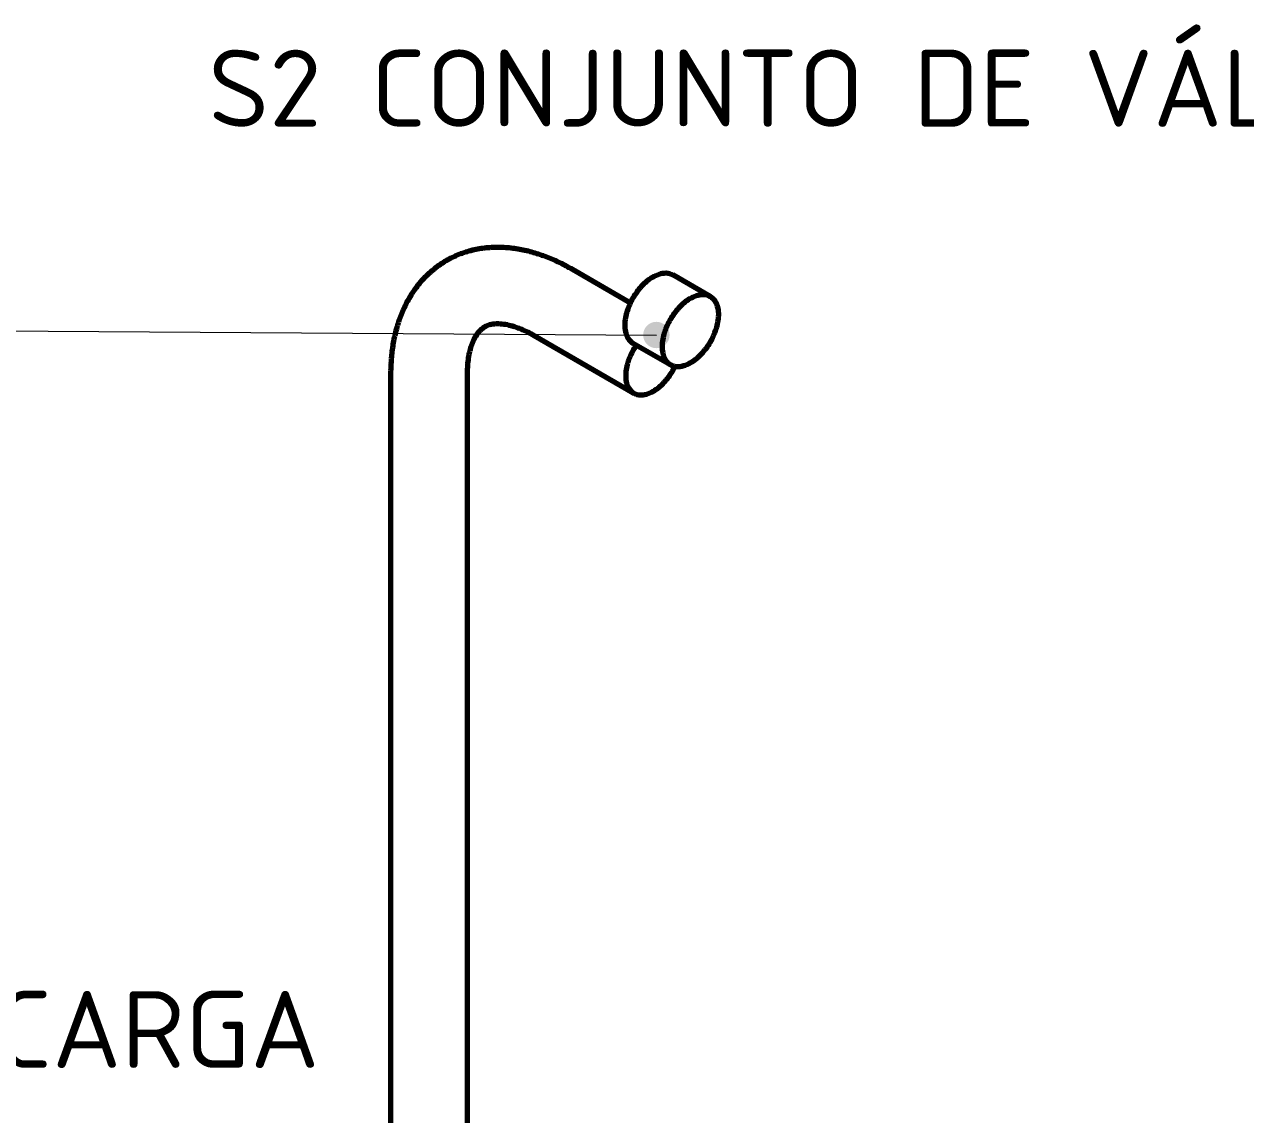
# Model space of a CAD drawing. Header units: millimetres. Extents: x 0 to 594, y 0 to 420.
# Drawn here: x 149.2 to 204.8, y 229.7 to 279.3 of the extents above; entities that cross this region are included whole.
import ezdxf
from ezdxf.enums import TextEntityAlignment as Align

# ---------------------------------------------------------------- set-up
doc = ezdxf.new("R2010")
doc.units = ezdxf.units.MM
for name, color, linetype, lineweight in [('01-VISIBLE', 7, 'CONTINUOUS', 70), ('06-TEXTO', 7, 'CONTINUOUS', 25), ('08-FINA', 5, 'CONTINUOUS', 18)]:
    doc.layers.add(name, color=color, linetype=linetype, lineweight=lineweight)
doc.styles.add('ISO3098', font='isocpeur.ttf')

msp = doc.modelspace()

# ---------------------------------------------------------------- hatches: boundary and pattern name
at = {"layer": '08-FINA'}
h = msp.add_hatch(color=7, dxfattribs=at)
h.dxf.hatch_style = 1
edge = h.paths.add_edge_path()
edge.add_arc((177.953, 265.14), 0.6, 0, 360)

# ---------------------------------------------------------------- linework, layer by layer
at = {"layer": '01-VISIBLE'}
for p, q in [((176.775, 266.594), (174.132, 268.119)), ((180.399, 266.897), (178.702, 267.877)), ((176.932, 262.485), (172.392, 265.105)), ((178.599, 263.78), (176.902, 264.76)), ((165.865, 263.346), (165.865, 210.205)), ((169.345, 263.346), (169.345, 210.205))]:
    msp.add_line(p, q, dxfattribs=at)
for points in [[(174.132, 268.119), (174.062, 268.159), (173.992, 268.198), (173.922, 268.237), (173.851, 268.275), (173.78, 268.313), (173.708, 268.349), (173.636, 268.385), (173.564, 268.421), (173.491, 268.455), (173.418, 268.489), (173.345, 268.523), (173.272, 268.555), (173.198, 268.587), (173.124, 268.618), (173.049, 268.648), (172.974, 268.678), (172.899, 268.706), (172.824, 268.734), (172.748, 268.761), (172.672, 268.787), (172.596, 268.813), (172.519, 268.837), (172.442, 268.861), (172.365, 268.883), (172.287, 268.905), (172.21, 268.926), (172.132, 268.946), (172.054, 268.965), (171.975, 268.983), (171.897, 269), (171.818, 269.016), (171.739, 269.03), (171.66, 269.044), (171.58, 269.057), (171.501, 269.069), (171.421, 269.079), (171.341, 269.089), (171.261, 269.097), (171.181, 269.105), (171.101, 269.111), (171.021, 269.116), (170.94, 269.119), (170.86, 269.122), (170.779, 269.123), (170.699, 269.123), (170.619, 269.122), (170.538, 269.12), (170.458, 269.116), (170.378, 269.111), (170.297, 269.105), (170.217, 269.097), (170.137, 269.089), (170.058, 269.079), (169.978, 269.067), (169.899, 269.054), (169.819, 269.04), (169.74, 269.025), (169.662, 269.008), (169.583, 268.99), (169.505, 268.97), (169.428, 268.949), (169.351, 268.927), (169.274, 268.903), (169.197, 268.879), (169.121, 268.852), (169.046, 268.825), (168.971, 268.796), (168.896, 268.765), (168.822, 268.733), (168.749, 268.7), (168.676, 268.666), (168.604, 268.63), (168.533, 268.593), (168.462, 268.555), (168.392, 268.515), (168.323, 268.475), (168.254, 268.433), (168.187, 268.389), (168.12, 268.345), (168.053, 268.299), (167.988, 268.252), (167.924, 268.204), (167.86, 268.154), (167.798, 268.104), (167.736, 268.052), (167.675, 268), (167.615, 267.946), (167.556, 267.891), (167.499, 267.835), (167.442, 267.779), (167.386, 267.721), (167.331, 267.662), (167.277, 267.602), (167.224, 267.542), (167.172, 267.48), (167.121, 267.418), (167.072, 267.355), (167.023, 267.291), (166.975, 267.226), (166.929, 267.16), (166.883, 267.094), (166.839, 267.027), (166.796, 266.959), (166.754, 266.891), (166.712, 266.822), (166.672, 266.752), (166.633, 266.682), (166.595, 266.611), (166.558, 266.539), (166.522, 266.467), (166.488, 266.395), (166.454, 266.322), (166.421, 266.248), (166.389, 266.174), (166.359, 266.1), (166.329, 266.025), (166.3, 265.95), (166.273, 265.875), (166.246, 265.799), (166.221, 265.723), (166.196, 265.646), (166.172, 265.569), (166.149, 265.492), (166.128, 265.415), (166.107, 265.337), (166.087, 265.259), (166.068, 265.181), (166.05, 265.102), (166.033, 265.024), (166.017, 264.945), (166.001, 264.866), (165.987, 264.787), (165.973, 264.708), (165.961, 264.628), (165.949, 264.549), (165.938, 264.469), (165.927, 264.389), (165.918, 264.309), (165.909, 264.23), (165.902, 264.149), (165.895, 264.069), (165.888, 263.989), (165.883, 263.909), (165.878, 263.829), (165.874, 263.748), (165.871, 263.668), (165.868, 263.588), (165.867, 263.507), (165.866, 263.427), (165.865, 263.346)], [(176.902, 264.76), (176.834, 264.805), (176.774, 264.858), (176.72, 264.919), (176.674, 264.986), (176.635, 265.057), (176.603, 265.131), (176.578, 265.208), (176.558, 265.287), (176.544, 265.367), (176.535, 265.447), (176.53, 265.528), (176.529, 265.609), (176.532, 265.69), (176.539, 265.771), (176.549, 265.852), (176.561, 265.932), (176.577, 266.011), (176.595, 266.09), (176.616, 266.169), (176.639, 266.246), (176.665, 266.323), (176.693, 266.399), (176.723, 266.475), (176.755, 266.549), (176.788, 266.623), (176.824, 266.696), (176.862, 266.767), (176.902, 266.838), (176.943, 266.908), (176.986, 266.976), (177.031, 267.044), (177.078, 267.11), (177.127, 267.175), (177.177, 267.238), (177.229, 267.301), (177.283, 267.361), (177.339, 267.42), (177.396, 267.477), (177.455, 267.533), (177.516, 267.586), (177.579, 267.637), (177.644, 267.686), (177.711, 267.732), (177.78, 267.775), (177.85, 267.815), (177.923, 267.851), (177.997, 267.883), (178.073, 267.911), (178.151, 267.933), (178.23, 267.95), (178.311, 267.959), (178.392, 267.961), (178.473, 267.955), (178.552, 267.939), (178.629, 267.913), (178.702, 267.877)], [(178.599, 263.78), (178.532, 263.825), (178.471, 263.879), (178.417, 263.939), (178.371, 264.006), (178.332, 264.077), (178.3, 264.152), (178.275, 264.229), (178.255, 264.307), (178.241, 264.387), (178.232, 264.468), (178.227, 264.548), (178.226, 264.63), (178.229, 264.711), (178.236, 264.791), (178.246, 264.872), (178.258, 264.952), (178.274, 265.031), (178.292, 265.11), (178.313, 265.189), (178.336, 265.266), (178.362, 265.343), (178.39, 265.42), (178.42, 265.495), (178.452, 265.569), (178.486, 265.643), (178.521, 265.716), (178.559, 265.788), (178.599, 265.858), (178.64, 265.928), (178.683, 265.996), (178.729, 266.064), (178.775, 266.13), (178.824, 266.195), (178.874, 266.259), (178.926, 266.321), (178.98, 266.381), (179.036, 266.44), (179.093, 266.498), (179.152, 266.553), (179.213, 266.606), (179.276, 266.657), (179.341, 266.706), (179.408, 266.752), (179.477, 266.795), (179.547, 266.835), (179.62, 266.871), (179.694, 266.904), (179.77, 266.931), (179.848, 266.954), (179.928, 266.97), (180.008, 266.98), (180.089, 266.982), (180.17, 266.975), (180.249, 266.959), (180.326, 266.933), (180.399, 266.897)], [(180.399, 266.897), (180.467, 266.852), (180.528, 266.798), (180.581, 266.736), (180.628, 266.669), (180.667, 266.597), (180.698, 266.522), (180.724, 266.445), (180.743, 266.365), (180.757, 266.285), (180.766, 266.204), (180.771, 266.122), (180.771, 266.041), (180.768, 265.959), (180.761, 265.878), (180.751, 265.797), (180.738, 265.716), (180.721, 265.636), (180.703, 265.557), (180.681, 265.478), (180.658, 265.4), (180.631, 265.322), (180.603, 265.246), (180.573, 265.17), (180.54, 265.095), (180.506, 265.021), (180.469, 264.948), (180.431, 264.876), (180.391, 264.805), (180.348, 264.735), (180.304, 264.666), (180.259, 264.598), (180.211, 264.532), (180.162, 264.467), (180.111, 264.403), (180.058, 264.341), (180.003, 264.28), (179.947, 264.221), (179.888, 264.164), (179.828, 264.109), (179.766, 264.056), (179.702, 264.005), (179.636, 263.957), (179.569, 263.911), (179.499, 263.869)], [(170.132, 265.502), (170.063, 265.457), (169.997, 265.407), (169.936, 265.352), (169.88, 265.292), (169.827, 265.229), (169.779, 265.163), (169.734, 265.094), (169.692, 265.023), (169.654, 264.95), (169.619, 264.875), (169.587, 264.799), (169.557, 264.723), (169.53, 264.645), (169.505, 264.567), (169.482, 264.487), (169.461, 264.408), (169.443, 264.328), (169.426, 264.247), (169.411, 264.166), (169.398, 264.085), (169.386, 264.003), (169.376, 263.922), (169.368, 263.84), (169.361, 263.758), (169.355, 263.675), (169.351, 263.593), (169.348, 263.511), (169.346, 263.429), (169.345, 263.346)], [(172.392, 265.105), (172.321, 265.146), (172.248, 265.186), (172.176, 265.224), (172.102, 265.262), (172.028, 265.298), (171.954, 265.333), (171.879, 265.366), (171.803, 265.398), (171.726, 265.429), (171.649, 265.458), (171.572, 265.486), (171.494, 265.512), (171.415, 265.536), (171.336, 265.558), (171.256, 265.578), (171.175, 265.595), (171.094, 265.61), (171.013, 265.623), (170.931, 265.633), (170.849, 265.64), (170.767, 265.643), (170.685, 265.643), (170.602, 265.638), (170.521, 265.629), (170.44, 265.616), (170.36, 265.596), (170.281, 265.571), (170.205, 265.54), (170.132, 265.502)], [(176.932, 262.485), (176.865, 262.529), (176.805, 262.583), (176.753, 262.643), (176.708, 262.71), (176.67, 262.781), (176.639, 262.855), (176.615, 262.932), (176.597, 263.01), (176.583, 263.089), (176.575, 263.169), (176.572, 263.249), (176.572, 263.329), (176.576, 263.41), (176.584, 263.49), (176.595, 263.569), (176.608, 263.648), (176.625, 263.727), (176.644, 263.805), (176.666, 263.882), (176.69, 263.959), (176.717, 264.035), (176.745, 264.11), (176.776, 264.184), (176.809, 264.257), (176.844, 264.33), (176.88, 264.401), (176.919, 264.472), (176.96, 264.541), (177.002, 264.609), (177.046, 264.676)], [(179.499, 263.869), (179.423, 263.828), (179.345, 263.791), (179.265, 263.759), (179.183, 263.733), (179.1, 263.713), (179.015, 263.7), (178.929, 263.695), (178.843, 263.7), (178.758, 263.716), (178.676, 263.742), (178.599, 263.78)], [(178.787, 263.709), (178.752, 263.637), (178.715, 263.566), (178.675, 263.496), (178.634, 263.426), (178.592, 263.358), (178.547, 263.291), (178.501, 263.226), (178.452, 263.161), (178.403, 263.098), (178.351, 263.037), (178.297, 262.977), (178.242, 262.919), (178.185, 262.862), (178.126, 262.808), (178.065, 262.755), (178.002, 262.705), (177.937, 262.657), (177.87, 262.613), (177.802, 262.571)], [(177.802, 262.571), (177.729, 262.531), (177.653, 262.495), (177.576, 262.465), (177.497, 262.439), (177.416, 262.42), (177.334, 262.407), (177.251, 262.403), (177.168, 262.408), (177.086, 262.423), (177.007, 262.448), (176.932, 262.485)]]:
    msp.add_lwpolyline(points, dxfattribs=at)
at = {"layer": '08-FINA'}
msp.add_line((51.5, 265.96), (177.953, 265.14), dxfattribs=at)

# ---------------------------------------------------------------- texts
at = {"layer": '06-TEXTO', "style": 'ISO3098'}
for s, p in [('S2 CONJUNTO DE VÁLVULA', (187.813, 276.362)), ('S3 DISPOSITIVO DE DESCARGA', (129.049, 233.567))]:
    msp.add_text(s, height=3.5, dxfattribs=at).set_placement(p, align=Align.MIDDLE_CENTER)

doc.saveas('drawing.dxf')
